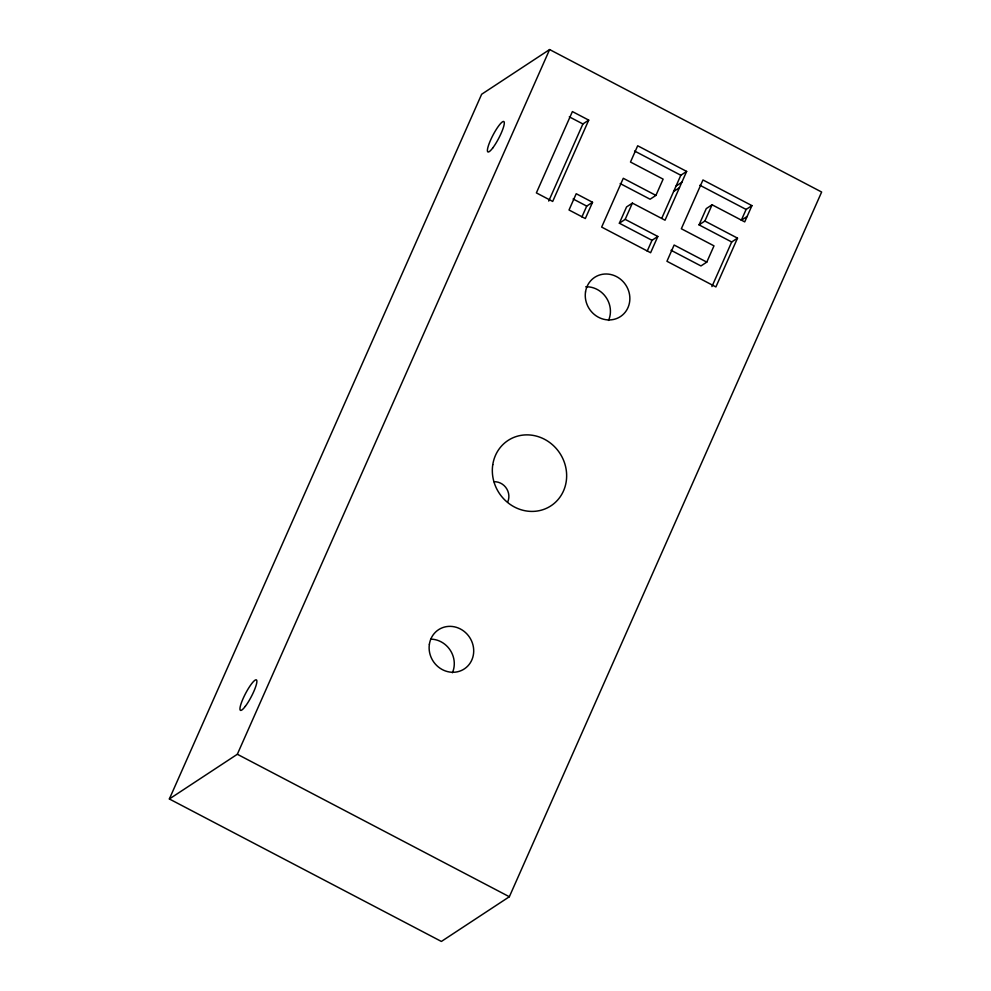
<?xml version="1.0" encoding="UTF-8"?>
<svg xmlns="http://www.w3.org/2000/svg" width="991" height="991" viewBox="0 0 991 991"><rect width="100%" height="100%" fill="white"/><g stroke="black" fill="none" stroke-linecap="round" stroke-linejoin="round"><path stroke-width="1.49" d="M169.362 798.969L481.651 94.256L549.621 49.55L821.638 192.031L509.349 896.744L441.379 941.45L169.362 798.969L237.332 754.262L549.621 49.55M548.729 201.062L582.906 123.962L588.728 120.122L572.402 111.574L536.379 192.886L552.693 201.446L588.728 120.122M581.915 216.955L586.722 206.103L592.544 202.275L576.217 193.728L569.02 209.993L585.334 218.54L592.544 202.275M619.363 223.21L625.185 219.37L657.826 236.465L652.004 240.305L619.363 223.21L626.56 206.946L632.394 203.105L665.035 220.213L686.652 171.418L637.684 145.776L630.487 162.041L663.128 179.136L655.918 195.4L650.096 199.228L620.168 183.558M625.185 219.37L632.394 203.105M647.197 251.144L652.004 240.305M661.715 218.379L680.829 175.258L686.652 171.418M657.826 236.465L650.616 252.73L601.661 227.088L623.277 178.293L655.918 195.4M699.051 224.87L704.874 221.043L737.515 238.137L731.692 241.977L699.051 224.87L706.261 208.618L712.083 204.778L744.724 221.885L751.934 205.62L702.966 179.966L681.35 228.76L713.991 245.855L706.781 262.12L700.959 265.947L671.043 250.277M704.874 221.043L712.083 204.778M711.922 286.585L731.692 241.977M751.934 205.62L746.112 209.448L741.305 220.287L747.127 216.459M737.515 238.137L715.898 286.932L666.943 261.277L674.14 245.025L706.781 262.12M676.023 186.097L681.845 182.257M673.62 191.511L679.442 187.683M569.305 116.839L582.906 123.962M634.587 151.028L680.829 175.258M699.869 185.23L746.112 209.448M573.12 198.98L586.722 206.103M237.332 754.262L509.349 896.744M494.063 481.737A14.072 13.069 56.7 0 1 507.739 501.917M585.743 286.795A23.462 21.777 56.7 0 1 608.536 320.427M431.048 639.133A23.462 21.777 56.7 0 1 452.392 672.778M492.762 464.717A39.095 36.295 56.7 0 0 542.907 509.696A39.095 36.295 56.7 0 0 552.792 445.033A39.095 36.295 56.7 0 0 492.762 464.717M492.775 147.932A17.206 3.283 -62.4 0 0 504.221 122.116A17.206 3.283 -62.4 0 0 490.495 140.301A17.206 3.283 -62.4 0 0 492.775 147.932M585.52 291.911A23.462 21.777 56.7 0 0 615.609 318.904A23.462 21.777 56.7 0 0 621.543 280.094A23.462 21.777 56.7 0 0 585.52 291.911M245.359 706.286A17.206 3.283 -62.4 0 0 256.793 680.458A17.206 3.283 -62.4 0 0 243.068 698.643A17.206 3.283 -62.4 0 0 245.359 706.286M429.376 644.261A23.462 21.777 56.7 0 0 459.465 671.254A23.462 21.777 56.7 0 0 465.398 632.456A23.462 21.777 56.7 0 0 429.376 644.261"/></g></svg>
